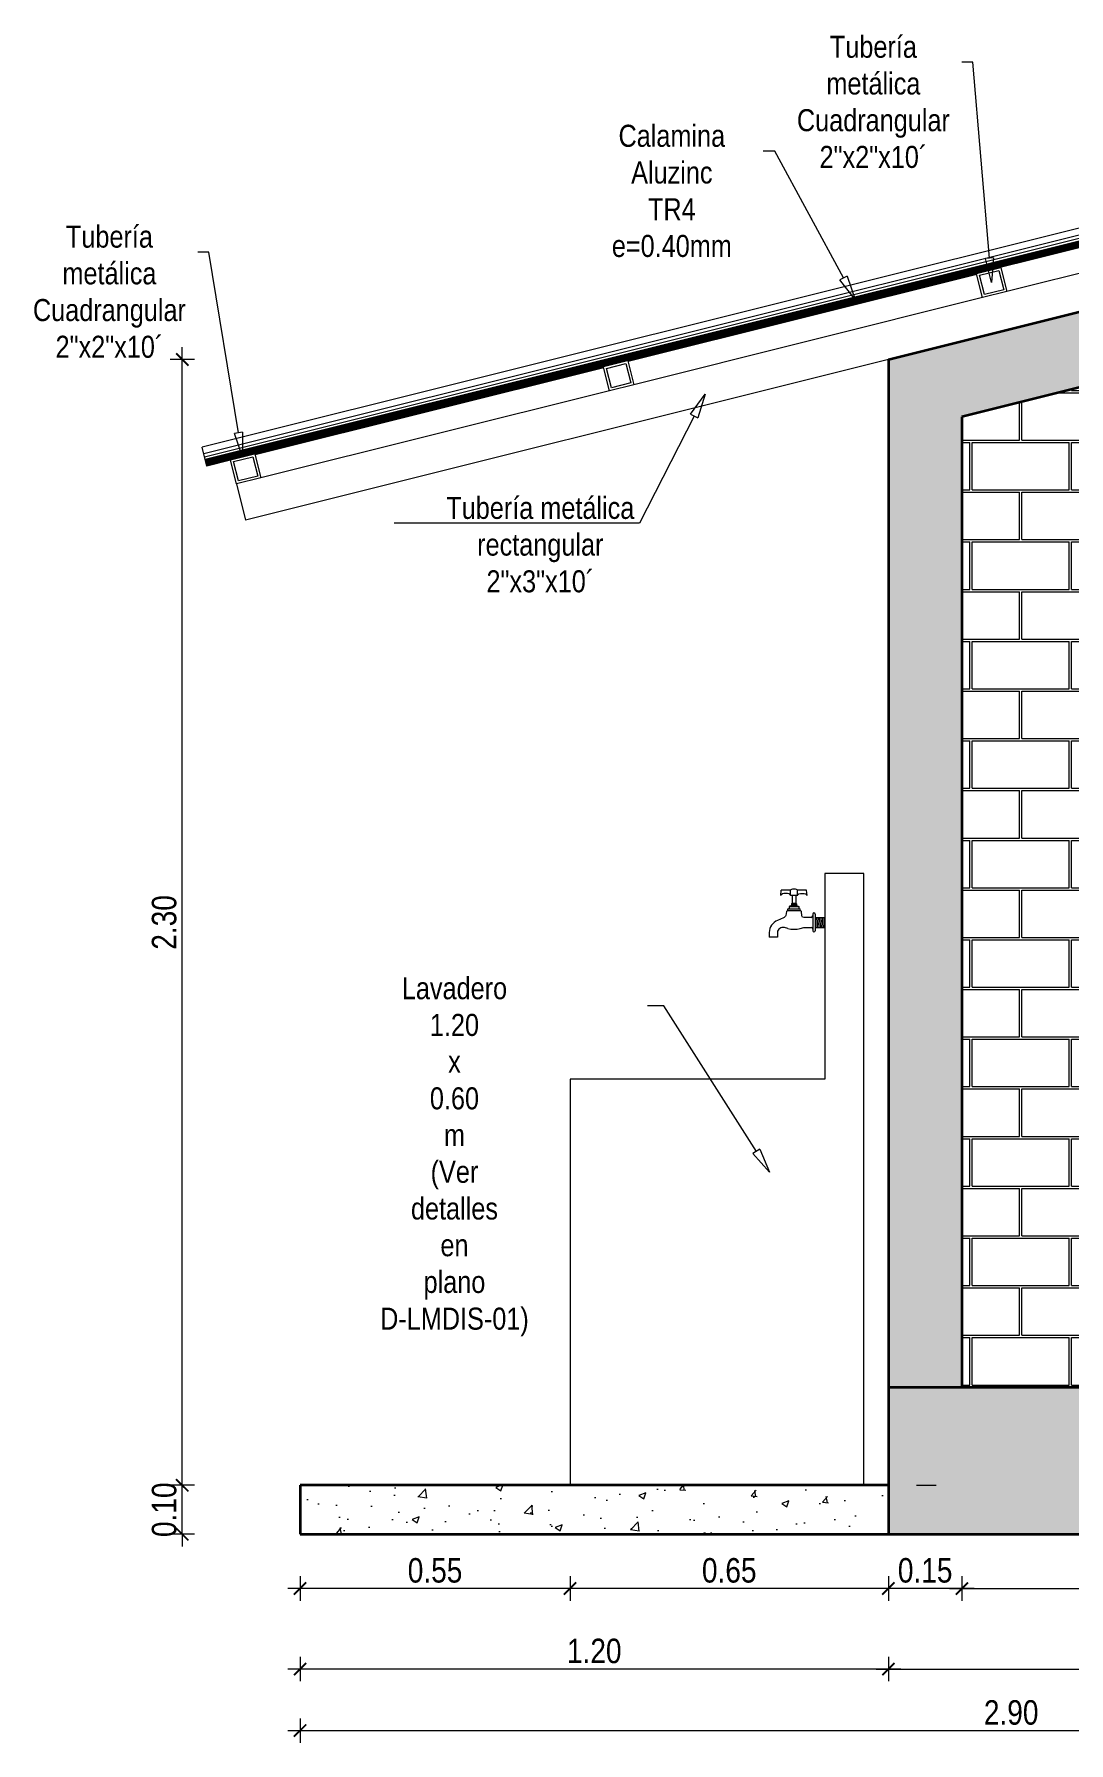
# Model space of a CAD drawing. Header units: metres. Extents: x 116.6 to 157, y -0.9 to 78.1.
# Drawn here: x 129.431 to 131.543, y 68.047 to 71.537 of the extents above; entities that cross this region are included whole.
import ezdxf
from ezdxf import colors
from ezdxf.entities.mleader import LeaderData, LeaderLine
from ezdxf.math import Vec2, Vec3

# ---------------------------------------------------------------- set-up
doc = ezdxf.new("R2010")
doc.units = ezdxf.units.M
doc.layers.get('0').update_dxf_attribs({"color": 253})
doc.layers.get('Defpoints').update_dxf_attribs({"color": 30, "lineweight": 9})
for name, color, linetype, lineweight in [('-Acero techos', 252, 'Continuous', 13), ('-Acotado', 251, 'Continuous', 5), ('-Corte', 7, 'Continuous', 35), ('-Ladrillo', 34, 'Continuous', 9), ('CALAMINA', 8, 'Continuous', 30), ('FIC-2ES_VEREDA', 253, 'Continuous', 5)]:
    doc.layers.add(name, color=color, linetype=linetype, lineweight=lineweight)
doc.layers.add('A_50_CotasExter', color=253, linetype='Continuous')
doc.styles.add('-Arial Narrow', font='ARIALN.TTF')
doc.dimstyles.new('Esc 1_20n', dxfattribs={"dimscale": 0.02, "dimtxt": 2, "dimasz": 1, "dimexe": 1, "dimexo": 1, "dimgap": 0.45, "dimtad": 1, "dimtoh": 1, "dimzin": 3, "dimdsep": 46, "dimtxsty": '-Arial Narrow', "dimblk": 'ARCHTICK', "dimcen": 1, "dimdle": 1, "dimclrd": 252, "dimclre": 252, "dimclrt": 252, "dimadec": 0, "dimazin": 0, "dimtfac": 1, "dimtix": 1, "dimtmove": 1, "dimatfit": 2, "dimldrblk": 'ARCHTICK', "dimfxl": 1, "dimfxlon": 1, "dimtolj": 2, "dimlwd": 5, "dimlwe": 5, "dimarcsym": 0})

# ---------------------------------------------------------------- blocks, each defined once
blk = doc.blocks.new('_ClosedBlank')
at = {"color": 0, "linetype": 'ByBlock', "lineweight": -2}
for p, q in [((-1, 0.167), (0, 0)), ((-1, 0.167), (-1, -0.167)), ((0, 0), (-1, -0.167))]:
    blk.add_line(p, q, dxfattribs=at)
blk = doc.blocks.new('_ArchTick')
at = {"color": 0, "linetype": 'ByBlock', "const_width": 0.15}
blk.add_lwpolyline([(-0.5, -0.5), (0.5, 0.5)], dxfattribs=at)
blk = doc.blocks.new('*D673')
at = {"layer": 'A_50_CotasExter', "color": 252, "lineweight": 5, "transparency": 16777216}
for p, q in [((129.733, 68.5728), (129.733, 68.5978)), ((129.758, 68.5728), (129.708, 68.5728)), ((129.733, 68.4728), (129.733, 68.5728)), ((129.758, 68.4728), (129.708, 68.4728)), ((129.733, 68.4728), (129.733, 68.4478))]:
    blk.add_line(p, q, dxfattribs=at)
at = {"layer": 'Defpoints', "color": 0, "transparency": 16777216}
for p in [(129.733, 68.5728), (129.9158, 68.5728), (130.992, 68.4728)]:
    blk.add_point(p, dxfattribs=at)
at = {"layer": 'A_50_CotasExter', "color": 252, "lineweight": 5, "transparency": 16777216, "xscale": 0.025, "yscale": 0.025, "zscale": 0.025}
for p, rotation in [((129.733, 68.5728), 270), ((129.733, 68.4728), 90)]:
    blk.add_blockref('_ArchTick', p, dxfattribs=dict(at, rotation=rotation))
at = {"layer": 'A_50_CotasExter', "color": 252, "transparency": 16777216, "insert": (129.6962, 68.5228), "char_height": 0.05, "attachment_point": 5, "rotation": 90, "style": '-Arial Narrow'}
blk.add_mtext('\\A2;0.10', dxfattribs=at)
blk = doc.blocks.new('*D674')
at = {"layer": 'A_50_CotasExter', "color": 252, "lineweight": 5, "transparency": 16777216}
for p, q in [((129.758, 70.8728), (129.708, 70.8728)), ((129.733, 68.5478), (129.733, 70.8978)), ((129.758, 68.5728), (129.708, 68.5728))]:
    blk.add_line(p, q, dxfattribs=at)
at = {"layer": 'Defpoints', "color": 0, "transparency": 16777216}
for p in [(129.733, 70.8728), (131.1747, 70.8728), (129.9158, 68.5728)]:
    blk.add_point(p, dxfattribs=at)
at = {"layer": 'A_50_CotasExter', "color": 252, "lineweight": 5, "transparency": 16777216, "xscale": 0.025, "yscale": 0.025, "zscale": 0.025}
for p, rotation in [((129.733, 70.8728), 90), ((129.733, 68.5728), 270)]:
    blk.add_blockref('_ArchTick', p, dxfattribs=dict(at, rotation=rotation))
at = {"layer": 'A_50_CotasExter', "color": 252, "transparency": 16777216, "insert": (129.6962, 69.7228), "char_height": 0.05, "attachment_point": 5, "rotation": 90, "style": '-Arial Narrow'}
blk.add_mtext('\\A2;2.30', dxfattribs=at)
blk = doc.blocks.new('*D681')
at = {"layer": 'A_50_CotasExter', "color": 252, "lineweight": 5, "transparency": 16777216}
for p, q in [((131.1747, 68.3869), (131.1747, 68.3369)), ((131.3247, 68.3869), (131.3247, 68.3369)), ((131.3497, 68.3619), (131.1497, 68.3619))]:
    blk.add_line(p, q, dxfattribs=at)
at = {"layer": 'Defpoints', "color": 0, "transparency": 16777216}
for p in [(131.1747, 68.7728), (131.3247, 68.7728), (131.1747, 68.3619)]:
    blk.add_point(p, dxfattribs=at)
at = {"layer": 'A_50_CotasExter', "color": 252, "lineweight": 5, "transparency": 16777216, "xscale": 0.025, "yscale": 0.025, "zscale": 0.025, "rotation": 180}
blk.add_blockref('_ArchTick', (131.1747, 68.3619), dxfattribs=at)
at = {"layer": 'A_50_CotasExter', "color": 252, "lineweight": 5, "transparency": 16777216, "xscale": 0.025, "yscale": 0.025, "zscale": 0.025}
blk.add_blockref('_ArchTick', (131.3247, 68.3619), dxfattribs=at)
at = {"layer": 'A_50_CotasExter', "color": 252, "transparency": 16777216, "insert": (131.2497, 68.3987), "char_height": 0.05, "attachment_point": 5, "style": '-Arial Narrow'}
blk.add_mtext('\\A2;0.15', dxfattribs=at)
blk = doc.blocks.new('*D682')
at = {"layer": 'A_50_CotasExter', "color": 252, "lineweight": 5, "transparency": 16777216}
for p, q in [((130.5247, 68.3869), (130.5247, 68.3369)), ((131.1747, 68.3869), (131.1747, 68.3369)), ((131.1997, 68.3619), (130.4997, 68.3619))]:
    blk.add_line(p, q, dxfattribs=at)
at = {"layer": 'Defpoints', "color": 0, "transparency": 16777216}
for p in [(130.5247, 68.9878), (131.1747, 68.7728), (130.5247, 68.3619)]:
    blk.add_point(p, dxfattribs=at)
at = {"layer": 'A_50_CotasExter', "color": 252, "lineweight": 5, "transparency": 16777216, "xscale": 0.025, "yscale": 0.025, "zscale": 0.025, "rotation": 180}
blk.add_blockref('_ArchTick', (130.5247, 68.3619), dxfattribs=at)
at = {"layer": 'A_50_CotasExter', "color": 252, "lineweight": 5, "transparency": 16777216, "xscale": 0.025, "yscale": 0.025, "zscale": 0.025}
blk.add_blockref('_ArchTick', (131.1747, 68.3619), dxfattribs=at)
at = {"layer": 'A_50_CotasExter', "color": 252, "transparency": 16777216, "insert": (130.8497, 68.3987), "char_height": 0.05, "attachment_point": 5, "style": '-Arial Narrow'}
blk.add_mtext('\\A2;0.65', dxfattribs=at)
blk = doc.blocks.new('*D683')
at = {"layer": 'A_50_CotasExter', "color": 252, "lineweight": 5, "transparency": 16777216}
for p, q in [((129.9735, 68.3869), (129.9735, 68.3369)), ((130.5247, 68.3869), (130.5247, 68.3369)), ((130.5497, 68.3619), (129.9485, 68.3619))]:
    blk.add_line(p, q, dxfattribs=at)
at = {"layer": 'Defpoints', "color": 0, "transparency": 16777216}
for p in [(130.5247, 68.9878), (129.9735, 68.5728), (129.9735, 68.3619)]:
    blk.add_point(p, dxfattribs=at)
at = {"layer": 'A_50_CotasExter', "color": 252, "lineweight": 5, "transparency": 16777216, "xscale": 0.025, "yscale": 0.025, "zscale": 0.025, "rotation": 180}
blk.add_blockref('_ArchTick', (129.9735, 68.3619), dxfattribs=at)
at = {"layer": 'A_50_CotasExter', "color": 252, "lineweight": 5, "transparency": 16777216, "xscale": 0.025, "yscale": 0.025, "zscale": 0.025}
blk.add_blockref('_ArchTick', (130.5247, 68.3619), dxfattribs=at)
at = {"layer": 'A_50_CotasExter', "color": 252, "transparency": 16777216, "insert": (130.2491, 68.3987), "char_height": 0.05, "attachment_point": 5, "style": '-Arial Narrow'}
blk.add_mtext('\\A2;0.55', dxfattribs=at)
blk = doc.blocks.new('*D675')
at = {"layer": 'A_50_CotasExter', "color": 252, "lineweight": 5, "transparency": 16777216}
for p, q in [((129.9735, 68.2223), (129.9735, 68.1723)), ((131.1747, 68.2223), (131.1747, 68.1723)), ((131.1997, 68.1973), (129.9485, 68.1973))]:
    blk.add_line(p, q, dxfattribs=at)
at = {"layer": 'Defpoints', "color": 0, "transparency": 16777216}
for p in [(129.9735, 68.5728), (131.1747, 68.5728), (129.9735, 68.1973)]:
    blk.add_point(p, dxfattribs=at)
at = {"layer": 'A_50_CotasExter', "color": 252, "lineweight": 5, "transparency": 16777216, "xscale": 0.025, "yscale": 0.025, "zscale": 0.025, "rotation": 180}
blk.add_blockref('_ArchTick', (129.9735, 68.1973), dxfattribs=at)
at = {"layer": 'A_50_CotasExter', "color": 252, "lineweight": 5, "transparency": 16777216, "xscale": 0.025, "yscale": 0.025, "zscale": 0.025}
blk.add_blockref('_ArchTick', (131.1747, 68.1973), dxfattribs=at)
at = {"layer": 'A_50_CotasExter', "color": 252, "transparency": 16777216, "insert": (130.5741, 68.2341), "char_height": 0.05, "attachment_point": 5, "style": '-Arial Narrow'}
blk.add_mtext('\\A2;1.20', dxfattribs=at)
blk = doc.blocks.new('*D812')
at = {"layer": 'A_50_CotasExter', "color": 252, "lineweight": 5, "transparency": 16777216}
for p, q in [((131.3247, 68.3869), (131.3247, 68.3369)), ((132.6247, 68.3869), (132.6247, 68.3369)), ((131.2997, 68.3619), (132.6497, 68.3619))]:
    blk.add_line(p, q, dxfattribs=at)
at = {"layer": 'Defpoints', "color": 0, "transparency": 16777216}
for p in [(131.3247, 68.7728), (132.6247, 68.7728), (132.6247, 68.3619)]:
    blk.add_point(p, dxfattribs=at)
at = {"layer": 'A_50_CotasExter', "color": 252, "lineweight": 5, "transparency": 16777216, "xscale": 0.025, "yscale": 0.025, "zscale": 0.025, "rotation": 180}
blk.add_blockref('_ArchTick', (131.3247, 68.3619), dxfattribs=at)
at = {"layer": 'A_50_CotasExter', "color": 252, "lineweight": 5, "transparency": 16777216, "xscale": 0.025, "yscale": 0.025, "zscale": 0.025}
blk.add_blockref('_ArchTick', (132.6247, 68.3619), dxfattribs=at)
at = {"layer": 'A_50_CotasExter', "color": 252, "transparency": 16777216, "insert": (131.9747, 68.3987), "char_height": 0.05, "attachment_point": 5, "style": '-Arial Narrow'}
blk.add_mtext('\\A2;1.30', dxfattribs=at)
blk = doc.blocks.new('*D815')
at = {"layer": 'A_50_CotasExter', "color": 252, "lineweight": 5, "transparency": 16777216}
for p, q in [((131.1747, 68.2223), (131.1747, 68.1723)), ((132.7747, 68.2223), (132.7747, 68.1723)), ((131.1497, 68.1973), (132.7997, 68.1973))]:
    blk.add_line(p, q, dxfattribs=at)
at = {"layer": 'Defpoints', "color": 0, "transparency": 16777216}
for p in [(131.1747, 68.4728), (132.7747, 68.4728), (132.7747, 68.1973)]:
    blk.add_point(p, dxfattribs=at)
at = {"layer": 'A_50_CotasExter', "color": 252, "lineweight": 5, "transparency": 16777216, "xscale": 0.025, "yscale": 0.025, "zscale": 0.025, "rotation": 180}
blk.add_blockref('_ArchTick', (131.1747, 68.1973), dxfattribs=at)
at = {"layer": 'A_50_CotasExter', "color": 252, "lineweight": 5, "transparency": 16777216, "xscale": 0.025, "yscale": 0.025, "zscale": 0.025}
blk.add_blockref('_ArchTick', (132.7747, 68.1973), dxfattribs=at)
at = {"layer": 'A_50_CotasExter', "color": 252, "transparency": 16777216, "insert": (131.9747, 68.2341), "char_height": 0.05, "attachment_point": 5, "style": '-Arial Narrow'}
blk.add_mtext('\\A2;1.60', dxfattribs=at)
blk = doc.blocks.new('*D816')
at = {"layer": 'A_50_CotasExter', "color": 252, "lineweight": 5, "transparency": 16777216}
for p, q in [((129.9485, 68.0717), (132.9022, 68.0717)), ((129.9735, 68.0967), (129.9735, 68.0467)), ((132.8772, 68.0967), (132.8772, 68.0467))]:
    blk.add_line(p, q, dxfattribs=at)
at = {"layer": 'Defpoints', "color": 0, "transparency": 16777216}
for p in [(129.9735, 68.4728), (132.8772, 68.4728), (132.8772, 68.0717)]:
    blk.add_point(p, dxfattribs=at)
at = {"layer": 'A_50_CotasExter', "color": 252, "lineweight": 5, "transparency": 16777216, "xscale": 0.025, "yscale": 0.025, "zscale": 0.025, "rotation": 180}
blk.add_blockref('_ArchTick', (129.9735, 68.0717), dxfattribs=at)
at = {"layer": 'A_50_CotasExter', "color": 252, "lineweight": 5, "transparency": 16777216, "xscale": 0.025, "yscale": 0.025, "zscale": 0.025}
blk.add_blockref('_ArchTick', (132.8772, 68.0717), dxfattribs=at)
at = {"layer": 'A_50_CotasExter', "color": 252, "transparency": 16777216, "insert": (131.4253, 68.1084), "char_height": 0.05, "attachment_point": 5, "style": '-Arial Narrow'}
blk.add_mtext('\\A2;2.90', dxfattribs=at)

msp = doc.modelspace()

# ---------------------------------------------------------------- hatches: boundary and pattern name
at = {"layer": '-Acotado'}
h = msp.add_hatch(color=30, dxfattribs=at)
h.dxf.hatch_style = 1
h.paths.add_polyline_path([(132.6247, 71.0806), (131.3247, 70.7556), (131.3247, 68.7728), (131.1747, 68.7728), (131.1747, 70.8728), (132.7747, 71.2728), (132.7747, 68.7728), (132.6247, 68.7728)])
h.paths.add_polyline_path([(132.7747, 70.0631), (132.7747, 70.1672)], flags=17)
h = msp.add_hatch(color=14, dxfattribs=at)
h.dxf.hatch_style = 1
h.paths.add_polyline_path([(131.1747, 68.7728), (132.7747, 68.7728), (132.7747, 68.4728), (131.1747, 68.4728)])
at = {"layer": '-Ladrillo', "ltscale": 0.1}
h = msp.add_hatch(dxfattribs=at)
h.set_pattern_fill('AR-B816C', color=256, scale=0.0005)
h.set_pattern_definition([(0, (130.02466, 68.77277), (0.1016, 0.1016), [0.1984375, -0.0047625]), (0, (129.92306, 68.77753), (0.1016, 0.1016), [0.1984375, -0.0047625]), (90, (130.02466, 68.77277), (-0.1016, 0.1016), [-0.1063625, 0.0968375]), (90, (130.0199, 68.77277), (-0.1016, 0.1016), [-0.1063625, 0.0968375])])
h.paths.add_polyline_path([(131.3247, 70.7556), (132.6247, 71.0806), (132.6247, 68.7728), (131.3247, 68.7728)])
at = {"lineweight": 5, "true_color": 0x636466}
h = msp.add_hatch(dxfattribs=at)
h.set_pattern_fill('AR-CONC', color=251, scale=0.0008)
h.set_pattern_definition([(50, (-1114.76667, -430.59949), (0.145747735, -0.012751268), [0.01524, -0.16764]), (355, (-1114.76667, -430.59949), (-0.028194737, 0.152845476), [0.012192, -0.134112467]), (100.451445, (-1114.75452, -430.60055), (0.117552998, 0.140094202), [0.012952007, -0.142472196]), (46.1842, (-1114.76667, -430.55885), (0.216863233, -0.033633862), [0.02286, -0.25146]), (96.635558, (-1114.7486, -430.56165), (0.189923307, 0.1979409), [0.01942802, -0.213708487]), (351.184151, (-1114.76667, -430.55885), (0.189923307, 0.1979409), [0.018287974, -0.201167786]), (21, (-1114.74635, -430.56901), (0.121291513, -0.081812159), [0.01524, -0.16764]), (326, (-1114.74635, -430.56901), (0.049441623, 0.147350373), [0.012192, -0.134112]), (71.451445, (-1114.73624, -430.57583), (0.170733135, 0.065538215), [0.012952007, -0.14247195]), (37.5, (-1114.76667, -430.59949), (0.0024708826, 0.067644031), [0, -0.1324864, 0, -0.136144, 0, -0.13462]), (7.5, (-1114.76667, -430.59949), (0.05345573, 0.08014446), [0, -0.0776224, 0, -0.1294384, 0, -0.051308]), (327.5, (-1114.81198, -430.59949), (0.1084724761, -0.0045829952), [0, -0.0508, 0, -0.158496, 0, -0.210312]), (317.5, (-1114.8323, -430.59949), (0.118503345, 0.020341193), [0, -0.06604, 0, -0.1052576, 0, -0.149352])])
h.paths.add_polyline_path([(131.1747, 68.4728), (130.1735, 68.4728), (130.0735, 68.4728), (129.9735, 68.4728), (129.9735, 68.5728), (130.6248, 68.5728), (130.9987, 68.5728), (131.1747, 68.5728)])

# ---------------------------------------------------------------- linework, layer by layer
at = {"layer": '-Acero techos', "color": 146, "ltscale": 0.009, "true_color": 0x105689}
for p, q in [((131.3247, 70.9103), (132.6247, 71.2353)), ((132.1778, 71.2021), (131.4162, 71.0117)), ((131.3669, 70.9994), (130.6547, 70.8213)), ((131.1747, 70.8728), (129.8623, 70.5447)), ((130.6054, 70.809), (129.8931, 70.6309)), ((129.8438, 70.6186), (129.8623, 70.5447))]:
    msp.add_line(p, q, dxfattribs=at)
for points in [[(131.4041, 71.0602), (131.4162, 71.0117), (131.3669, 70.9994), (131.3548, 71.0479), (131.3546, 71.0486), (131.4039, 71.0609), (131.4041, 71.0602)], [(130.6425, 70.8698), (130.6547, 70.8213), (130.6054, 70.809), (130.5932, 70.8575), (130.5931, 70.8582), (130.6423, 70.8706), (130.6425, 70.8698)], [(129.881, 70.6794), (129.8931, 70.6309), (129.8438, 70.6186), (129.8317, 70.6671), (129.8315, 70.6678), (129.8808, 70.6802), (129.881, 70.6794)]]:
    msp.add_lwpolyline(points, dxfattribs=at)
for points in [[(131.4003, 71.0549), (131.4102, 71.0153), (131.3706, 71.0054), (131.3607, 71.045)], [(130.6387, 70.8645), (130.6486, 70.8249), (130.609, 70.8151), (130.5991, 70.8546)], [(129.8771, 70.6741), (129.887, 70.6346), (129.8475, 70.6247), (129.8376, 70.6642)]]:
    msp.add_lwpolyline(points, close=True, dxfattribs=at)
at = {"layer": '-Corte', "ltscale": 0.009}
for p, q in [((131.1747, 70.8728), (132.7747, 71.2728)), ((132.6247, 71.0806), (131.3247, 70.7556)), ((131.1747, 70.8728), (131.1747, 68.5728)), ((131.3247, 70.7556), (131.3247, 68.7728)), ((132.7747, 68.7728), (131.1747, 68.7728)), ((131.1747, 68.5728), (129.9735, 68.5728)), ((129.9735, 68.5728), (129.9735, 68.4728)), ((131.1747, 68.5728), (131.1747, 68.4728)), ((129.9735, 68.4728), (131.0497, 68.4728)), ((131.0497, 68.4728), (131.1747, 68.4728)), ((131.1747, 68.4728), (132.7747, 68.4728))]:
    msp.add_line(p, q, dxfattribs=at)
at = {"layer": '-Corte', "lineweight": 5, "ltscale": 0.009}
for p, q in [((130.9695, 69.7469), (130.9934, 69.7469)), ((130.9703, 69.7507), (130.9934, 69.7507)), ((130.9723, 69.7553), (130.9915, 69.7553)), ((130.9769, 69.7609), (130.9869, 69.7609)), ((130.9769, 69.759), (130.9869, 69.759)), ((130.9769, 69.7575), (130.9869, 69.7575)), ((130.9782, 69.7621), (130.9856, 69.7621))]:
    msp.add_line(p, q, dxfattribs=at)
for points in [[(131.1247, 68.5728), (131.1247, 69.8228), (131.0447, 69.8228), (131.0447, 69.4028)], [(130.9553, 69.7777), (130.956, 69.7884)], [(130.9746, 69.7884), (130.956, 69.7884)], [(130.9746, 69.7777), (130.9746, 69.7884)], [(130.9892, 69.7777), (130.9892, 69.7884)], [(131.0077, 69.7884), (130.9892, 69.7884)], [(131.0085, 69.7777), (131.0077, 69.7884)], [(130.9769, 69.7575), (130.9723, 69.7553)], [(130.9723, 69.7553), (130.9723, 69.7507)], [(130.9892, 69.7777), (130.9746, 69.7777)], [(130.9769, 69.7609), (130.9782, 69.7621)], [(130.9769, 69.7609), (130.9769, 69.7575)], [(130.9782, 69.7777), (130.9782, 69.7621)], [(130.9856, 69.7777), (130.9856, 69.7621)], [(130.9869, 69.7609), (130.9856, 69.7621)], [(130.9869, 69.7609), (130.9869, 69.7575)], [(130.9869, 69.7575), (130.9915, 69.7553)], [(130.9915, 69.7553), (130.9915, 69.7507)], [(131.0201, 69.7398), (131.0201, 69.7057)], [(131.0249, 69.7398), (131.0249, 69.7057)], [(131.0249, 69.7329), (131.0447, 69.7329)], [(131.0249, 69.7126), (131.0447, 69.7126)], [(131.0272, 69.7329), (131.0261, 69.7126)], [(131.0304, 69.7329), (131.0293, 69.7126)], [(131.0336, 69.7329), (131.0325, 69.7126)], [(131.0368, 69.7329), (131.0357, 69.7126)], [(131.04, 69.7329), (131.0389, 69.7126)], [(131.0432, 69.7329), (131.0421, 69.7126)], [(131.0447, 69.7126), (131.0447, 69.7329)], [(130.9482, 69.6929), (130.9315, 69.6929)], [(130.9528, 69.7106), (130.9528, 69.7106)], [(131.0447, 69.4028), (130.5247, 69.4028), (130.5247, 68.5728)]]:
    msp.add_lwpolyline(points, dxfattribs=at)
for points in [[(130.9695, 69.7469, 0.348532), (130.9668, 69.7448), (130.9651, 69.7372, -0.245019), (130.9604, 69.7319), (130.9484, 69.727, 0.306728), (130.9315, 69.7021), (130.9315, 69.6929)], [(131.0168, 69.7329), (131.0017, 69.7329, -0.374363), (130.9982, 69.736), (130.997, 69.7448, 0.348532), (130.9943, 69.7469)], [(130.9695, 69.7104), (130.9623, 69.7122, 0.211601), (130.9528, 69.7106, 0.253486), (130.9482, 69.7021), (130.9482, 69.6929)], [(130.9943, 69.7104), (131.0017, 69.7123, -0.061869), (131.0045, 69.7126), (131.0168, 69.7126)]]:
    msp.add_lwpolyline(points, format="xyb", dxfattribs=at)
for centre, radius, start, end in [((130.9703, 69.7488), 0.00189, 90, 270), ((130.9934, 69.7488), 0.00189, 270, 90), ((131.0168, 69.7362), 0.00326, 270, 0), ((131.0168, 69.7093), 0.00326, 0, 90), ((131.0225, 69.7398), 0.0024, 0, 180), ((131.0225, 69.7057), 0.0024, 180, 0)]:
    msp.add_arc(centre, radius, start, end, dxfattribs=at)
for centre, major_axis, ratio, start_param, end_param in [((130.9649, 69.7777), (-0.00962, 0), 0.462853, 3.141593, 6.283185), ((130.9819, 69.7884), (-0.00733, 0), 0.306357, 3.141593, 6.283185), ((130.9819, 69.7232), (-0.028, 0), 0.50947, 1.110986, 2.030606)]:
    msp.add_ellipse(centre, major_axis=major_axis, ratio=ratio, start_param=start_param, end_param=end_param, dxfattribs=at)
at = {"layer": '-Corte', "lineweight": 5, "ltscale": 0.009, "extrusion": (0, 0, -1)}
msp.add_ellipse((130.9988, 69.7777), major_axis=(0.00962, 0), ratio=0.462853, start_param=3.141593, end_param=6.283185, dxfattribs=at)
at = {"layer": 'CALAMINA', "lineweight": 5}
for p, q in [((133.0623, 71.516), (129.7735, 70.6938)), ((133.0657, 71.5022), (129.7769, 70.68)), ((129.7784, 70.6743), (133.0672, 71.4965)), ((133.0685, 71.491), (129.7797, 70.6688)), ((133.0691, 71.4888), (129.7803, 70.6666)), ((133.0696, 71.4867), (129.7808, 70.6645)), ((129.781, 70.6639), (133.0698, 71.4861)), ((133.0704, 71.4837), (129.7816, 70.6615)), ((133.0708, 71.4818), (129.782, 70.6596)), ((133.0713, 71.4798), (129.7825, 70.6576)), ((133.0714, 71.4793), (129.7826, 70.6571)), ((133.0715, 71.4789), (129.7827, 70.6567)), ((133.0716, 71.4785), (129.7828, 70.6563)), ((133.0717, 71.4782), (129.7829, 70.656)), ((129.8315, 70.6678), (129.783, 70.6557)), ((129.8316, 70.6676), (129.7831, 70.6555)), ((129.8316, 70.6674), (129.7831, 70.6553)), ((129.8316, 70.6673), (129.7831, 70.6551)), ((129.8317, 70.6672), (129.7832, 70.655)), ((129.8317, 70.6671), (129.7832, 70.655))]:
    msp.add_line(p, q, dxfattribs=at)
at = {"layer": 'CALAMINA', "lineweight": 9}
for p, q in [((131.3546, 71.0486), (130.6423, 70.8706)), ((131.3547, 71.0484), (130.6424, 70.8703)), ((131.3547, 71.0482), (130.6425, 70.8701)), ((131.3548, 71.0481), (130.6425, 70.87)), ((131.3548, 71.048), (130.6425, 70.8699)), ((130.5931, 70.8582), (129.8808, 70.6802)), ((130.5931, 70.858), (129.8808, 70.6799)), ((130.5932, 70.8578), (129.8809, 70.6797)), ((130.5932, 70.8577), (129.8809, 70.6796)), ((130.5932, 70.8576), (129.881, 70.6795))]:
    msp.add_line(p, q, dxfattribs=at)
at = {"layer": 'CALAMINA'}
for p, q in [((131.3548, 71.0479), (130.6425, 70.8698)), ((130.5932, 70.8575), (129.881, 70.6794))]:
    msp.add_line(p, q, dxfattribs=at)
at = {"layer": 'FIC-2ES_VEREDA'}
for p, q in [((129.7832, 70.655), (129.7735, 70.6938)), ((131.2322, 68.5728), (131.2722, 68.5728))]:
    msp.add_line(p, q, dxfattribs=at)

# ---------------------------------------------------------------- dimensions: what is measured, and where the dimension line sits
at = {"layer": 'A_50_CotasExter'}
for base, p1, p2, angle, picture, middle in [((129.733, 70.8728), (129.9158, 68.5728), (131.1747, 70.8728), 270, '*D674', (129.6962, 69.7228)), ((129.9735, 68.3619), (130.5247, 68.9878), (129.9735, 68.5728), 0, '*D683', (130.2491, 68.3987)), ((130.5247, 68.3619), (131.1747, 68.7728), (130.5247, 68.9878), 0, '*D682', (130.8497, 68.3987)), ((131.1747, 68.3619), (131.3247, 68.7728), (131.1747, 68.7728), 0, '*D681', (131.2497, 68.3987)), ((129.733, 68.5728), (130.992, 68.4728), (129.9158, 68.5728), 270, '*D673', (129.6962, 68.5228)), ((129.9735, 68.1973), (131.1747, 68.5728), (129.9735, 68.5728), 0, '*D675', (130.5741, 68.2341))]:
    dim = msp.add_linear_dim(base=base, p1=p1, p2=p2, angle=angle, dimstyle='Esc 1_20n', override={"dimscale": 0.025}, dxfattribs=at)
    dim.commit()
    dim.dimension.update_dxf_attribs({"geometry": picture, "text_midpoint": middle})
for p1, p2, distance, picture, middle in [((131.3247, 68.7728), (132.6247, 68.7728), -0.4109, '*D812', (131.9747, 68.3987)), ((129.9735, 68.4728), (132.8772, 68.4728), -0.4011, '*D816', (131.4253, 68.1084)), ((131.1747, 68.4728), (132.7747, 68.4728), -0.2754, '*D815', (131.9747, 68.2341))]:
    dim = msp.add_aligned_dim(p1=p1, p2=p2, distance=distance, dimstyle='Esc 1_20n', override={"dimscale": 0.025}, dxfattribs=at)
    dim.commit()
    dim.dimension.update_dxf_attribs({"geometry": picture, "text_midpoint": middle})

# ---------------------------------------------------------------- leaders
at = {"layer": '-Acotado'}
ml = msp.add_multileader_mtext('Standard', dxfattribs=at)
ml.set_content('Tubería metálica\\P\\pxqc;Cuadrangular\\P2"x2"x10´', color=7, style='-Arial Narrow')
ml.set_leader_properties(color=7, linetype='ByLayer', lineweight=0)
ml.set_arrow_properties(name='CLOSEDBLANK')
ml.build(insert=Vec2(0, 0))
ml.multileader.update_dxf_attribs({"has_dogleg": 0, "text_left_attachment_type": 6, "text_right_attachment_type": 6, "dogleg_length": 0, "arrow_head_size": 0.05, "scale": 0.025})
ctx = ml.context
ctx.base_point, ctx.scale, ctx.char_height, ctx.arrow_head_size, ctx.landing_gap_size, ctx.plane_origin = Vec3(130.9413, 71.4803), 0.025, 0.045, 0.05, 0.0125, Vec3(133.7732, 73.6821)
ctx.left_attachment, ctx.right_attachment, ctx.text_align_type = 6, 6, 1
notes = []
notes.append((ctx, [(1, (1, 1, 0), (131.3467, 71.4803), (-1, 0), 0, [(0, [(131.3854, 71.0302)], 0, [])])]))
ctx.mtext.insert, ctx.mtext.width, ctx.mtext.alignment, ctx.mtext.flow_direction = Vec3(131.144, 71.5343), 0.380413, 2, 5
ml = msp.add_multileader_mtext('Standard', dxfattribs=at)
ml.set_content('Calamina Aluzinc\\PTR4 e=0.40mm', color=7, style='-Arial Narrow')
ml.set_leader_properties(color=7, linetype='ByLayer', lineweight=0)
ml.set_arrow_properties(name='CLOSEDBLANK')
ml.build(insert=Vec2(0, 0))
ml.multileader.update_dxf_attribs({"has_dogleg": 0, "text_left_attachment_type": 6, "text_right_attachment_type": 6, "dogleg_length": 0, "arrow_head_size": 0.05, "scale": 0.025})
ctx = ml.context
ctx.base_point, ctx.scale, ctx.char_height, ctx.arrow_head_size, ctx.landing_gap_size, ctx.plane_origin = Vec3(130.5224, 71.2984), 0.025, 0.045, 0.05, 0.0125, Vec3(133.3934, 73.317)
ctx.left_attachment, ctx.right_attachment, ctx.text_align_type = 6, 6, 1
notes.append((ctx, [(1, (1, 1, 0), (130.9427, 71.2984), (-1, 0), 0, [(0, [(131.1067, 70.9954)], 0, [])])]))
ctx.mtext.insert, ctx.mtext.width, ctx.mtext.alignment, ctx.mtext.flow_direction = Vec3(130.7325, 71.3524), 0.447901, 2, 5
ml = msp.add_multileader_mtext('Standard', dxfattribs=at)
ml.set_content('Tubería metálica\\P\\pxqc;Cuadrangular\\P2"x2"x10´', color=7, style='-Arial Narrow')
ml.set_leader_properties(color=7, linetype='ByLayer', lineweight=0)
ml.set_arrow_properties(name='CLOSEDBLANK')
ml.build(insert=Vec2(0, 0))
ml.multileader.update_dxf_attribs({"has_dogleg": 0, "text_left_attachment_type": 6, "text_right_attachment_type": 6, "dogleg_length": 0, "arrow_head_size": 0.05, "scale": 0.025})
ctx = ml.context
ctx.base_point, ctx.scale, ctx.char_height, ctx.arrow_head_size, ctx.landing_gap_size, ctx.plane_origin = Vec3(129.3815, 71.0924), 0.025, 0.045, 0.05, 0.0125, Vec3(132.1641, 73.2706)
ctx.left_attachment, ctx.right_attachment, ctx.text_align_type = 6, 6, 1
notes.append((ctx, [(1, (1, 1, 0), (129.787, 71.0924), (-1, 0), 0, [(0, [(129.8561, 70.674)], 0, [])])]))
ctx.mtext.insert, ctx.mtext.width, ctx.mtext.alignment, ctx.mtext.flow_direction = Vec3(129.5843, 71.1464), 0.380413, 2, 5
ml = msp.add_multileader_mtext('Standard', dxfattribs=at)
ml.set_content('Tubería metálica\\Prectangular\\P2"x3"x10´', color=7, style='-Arial Narrow')
ml.set_leader_properties(color=7, linetype='ByLayer', lineweight=0)
ml.set_arrow_properties(name='CLOSEDBLANK')
ml.build(insert=Vec2(0, 0))
ml.multileader.update_dxf_attribs({"has_dogleg": 0, "text_left_attachment_type": 6, "text_right_attachment_type": 6, "dogleg_length": 0, "arrow_head_size": 0.05, "scale": 0.025})
ctx = ml.context
ctx.base_point, ctx.scale, ctx.char_height, ctx.arrow_head_size, ctx.landing_gap_size, ctx.plane_origin = Vec3(130.2613, 70.5382), 0.025, 0.045, 0.05, 0.0125, Vec3(132.3483, 71.9856)
ctx.left_attachment, ctx.right_attachment, ctx.text_align_type = 6, 6, 1
notes.append((ctx, [(1, (1, 1, 0), (130.6667, 70.5382), (-1, 0), 0, [(0, [(130.8005, 70.8017)], 0, [])])]))
ctx.mtext.insert, ctx.mtext.alignment, ctx.mtext.flow_direction = Vec3(130.464, 70.5922), 2, 5
ml = msp.add_multileader_mtext('Standard', dxfattribs=at)
ml.set_content('Lavadero 1.20 x 0.60 m  \\P (Ver detalles en plano D-LMDIS-01) ', color=7, style='-Arial Narrow')
ml.set_leader_properties(color=7, linetype='Continuous', lineweight=0)
ml.set_arrow_properties(name='CLOSEDBLANK')
ml.build(insert=Vec2(0, 0))
ml.multileader.update_dxf_attribs({"has_dogleg": 0, "text_left_attachment_type": 6, "text_right_attachment_type": 6, "dogleg_length": 0, "arrow_head_size": 0.05, "scale": 0.025})
ctx = ml.context
ctx.base_point, ctx.scale, ctx.char_height, ctx.arrow_head_size, ctx.landing_gap_size, ctx.plane_origin = Vec3(129.8609, 69.5527), 0.025, 0.045, 0.05, 0.0125, Vec3(129.7244, 67.9389)
ctx.left_attachment, ctx.right_attachment, ctx.text_align_type = 6, 6, 1
notes.append((ctx, [(0, (1, 1, 0), (130.7165, 69.5527), (-1, 0), 0, [(0, [(130.932, 69.2127)], 0, [])])]))
ctx.mtext.insert, ctx.mtext.width, ctx.mtext.alignment, ctx.mtext.flow_direction = Vec3(130.2887, 69.6109), 0.839106, 2, 5
for ctx, leaders in notes:
    for number, flags, end, landing, length, lines in leaders:
        leader = LeaderData()
        leader.index, (leader.has_last_leader_line, leader.has_dogleg_vector, leader.attachment_direction) = number, flags
        leader.last_leader_point, leader.dogleg_vector, leader.dogleg_length = Vec3(end), Vec3(landing), length
        for number, points, colour, breaks in lines:
            line = LeaderLine()
            line.index, line.vertices, line.color, line.breaks = number, Vec3.list(points), colors.encode_raw_color(colour), breaks
            leader.lines.append(line)
        ctx.leaders.append(leader)

doc.saveas('drawing.dxf')
